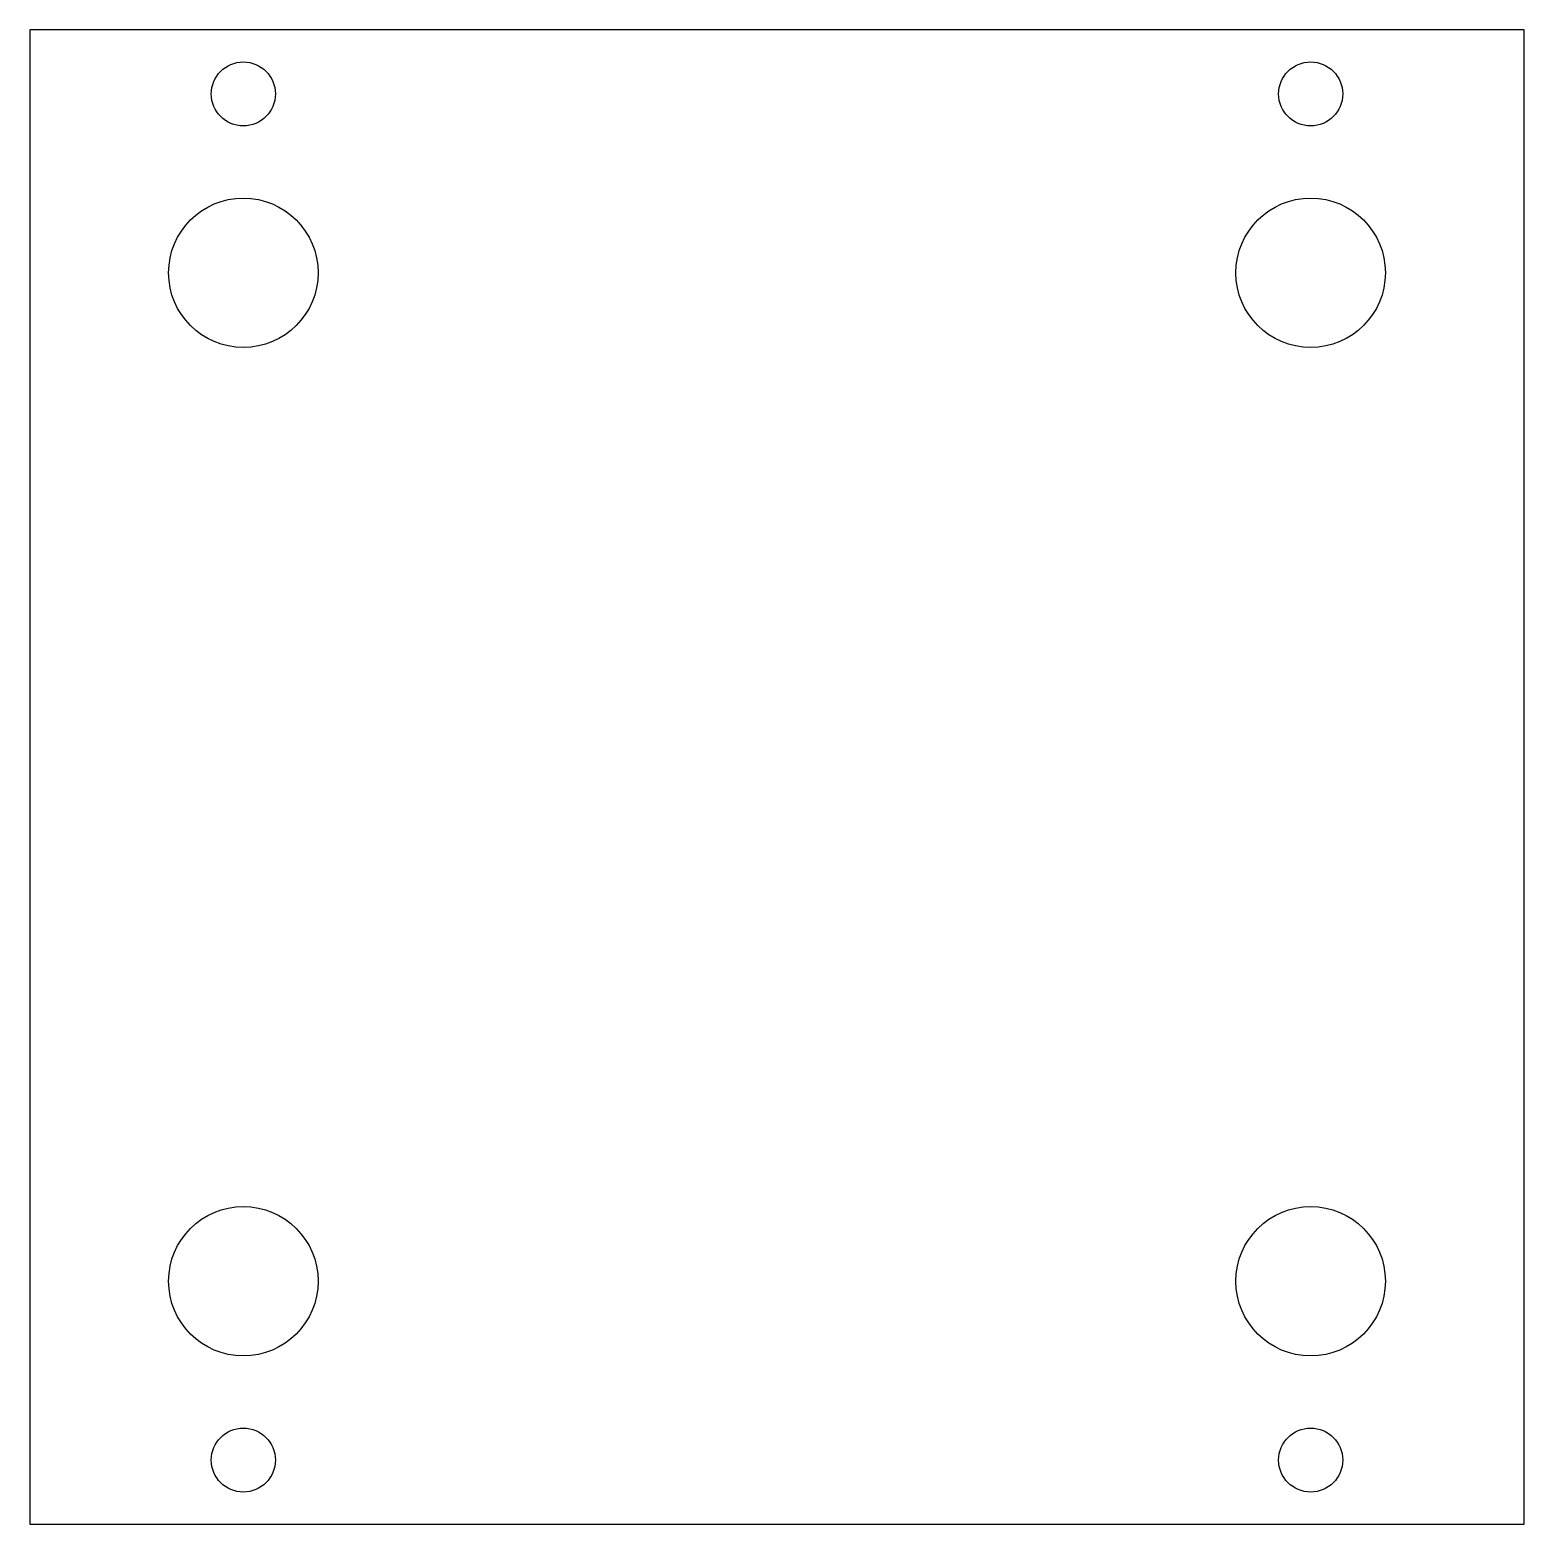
# Model space of a CAD drawing. Header units: millimetres. Extents: x -35 to 35, y -35 to 35.
import ezdxf

# ---------------------------------------------------------------- set-up
doc = ezdxf.new("R2010")
doc.units = ezdxf.units.MM

msp = doc.modelspace()

# ---------------------------------------------------------------- linework, layer by layer
at = {"color": 7, "linetype": 'Continuous', "lineweight": 25}
for p, q in [((-35, 35), (-35, -35)), ((35, 35), (-35, 35)), ((35, -35), (35, 35)), ((-35, -35), (35, -35))]:
    msp.add_line(p, q, dxfattribs=at)
for centre, radius in [((-25, 32), 1.5), ((25, 32), 1.5), ((-25, 23.62), 3.5), ((25, 23.62), 3.5), ((-25, -23.62), 3.5), ((25, -23.62), 3.5), ((-25, -32), 1.5), ((25, -32), 1.5)]:
    msp.add_circle(centre, radius, dxfattribs=at)

doc.saveas('drawing.dxf')
